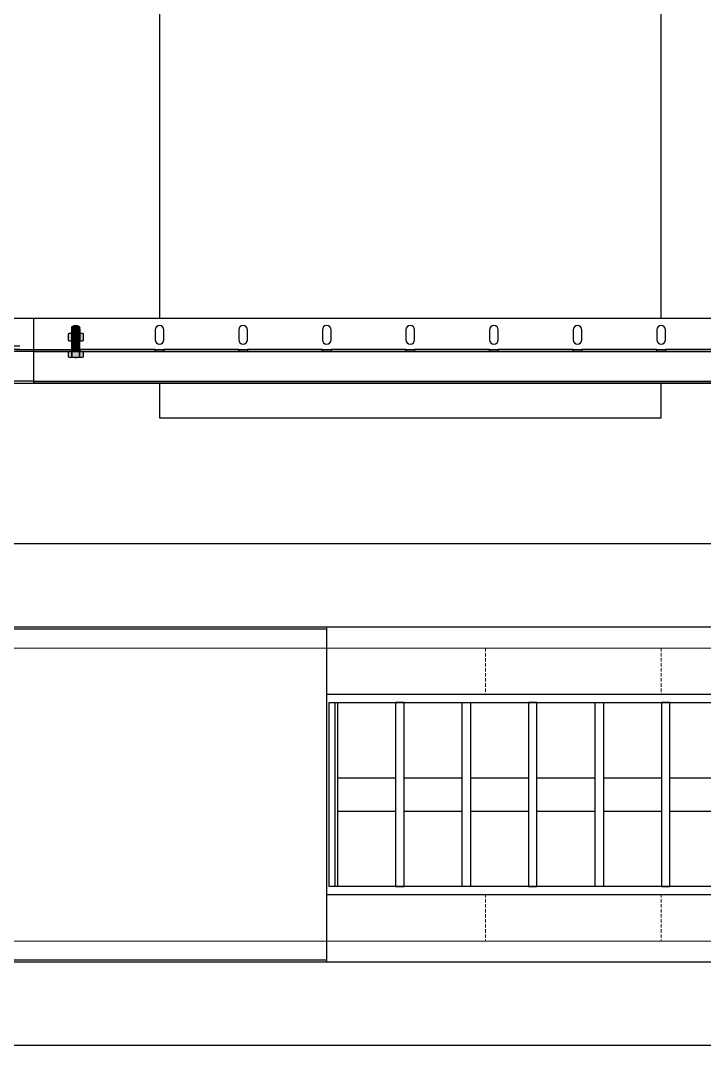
# Model space of a CAD drawing. Header units: millimetres. Extents: x -962357 to -591296, y -223672 to 59420.
# Drawn here: x -790613 to -790204, y -174594 to -173981 of the extents above; entities that cross this region are included whole.
import ezdxf

# ---------------------------------------------------------------- set-up
doc = ezdxf.new("R2010")
doc.units = ezdxf.units.MM
doc.linetypes.add('DPA_Hidden 50', pattern=[3, 2, -1])
doc.linetypes.add('TA_HL_003.00000', pattern=[19.5, 10.65, -8.85])
for name, color, linetype in [('000 - H A T C H', 8, 'Continuous'), ('000 - WIPEOUT', 250, 'Continuous'), ('001 - ASCESSORIES', 251, 'Continuous'), ('A04_TUBE SERIES', 2, 'Continuous'), ('A11_ALU.SOLID SHEET', 2, 'Continuous')]:
    doc.layers.add(name, color=color, linetype=linetype)
doc.layers.add('A-GLAZ-CURT', color=2, linetype='Continuous', lineweight=9)
pattern_1 = [(110, (-0.5, 0), (-0.93969, -0.34202), []), (110, (-0.2012, 0.6409), (-0.93969, -0.34202), [1.25, -0.25, 0, -0.25])]

# ---------------------------------------------------------------- blocks, each defined once
blk = doc.blocks.new('*U4634')
at = {"layer": 'A11_ALU.SOLID SHEET', "color": 0}
blk.add_lwpolyline([(1290, -98.8), (1290, 98.8), (0, 98.8), (0, -98.8)], close=True, dxfattribs=at)
blk = doc.blocks.new('*U4621')
at = {"color": 1}
blk.add_wipeout([(600, -60), (-600, -60), (-600, 60), (600, 60)], dxfattribs=at).dxf.layer = '000 - WIPEOUT'
at = {"layer": '001 - ASCESSORIES', "color": 0}
blk.add_lwpolyline([(600, -60), (-600, -60), (-600, 60), (600, 60)], close=True, dxfattribs=at)
at = {"layer": '001 - ASCESSORIES'}
for points in [[(-593.5, -55), (-598.5, -55), (-598.5, 55), (-593.5, 55)], [(595, -55), (-595, -55), (-595, 55), (595, 55)], [(-558.77, -55), (-553.77, -55), (-553.77, 55), (-558.77, 55)], [(-514.03, -55), (-519.03, -55), (-519.03, 55), (-514.03, 55)], [(-479.3, -55), (-474.3, -55), (-474.3, 55), (-479.3, 55)], [(-434.57, -55), (-439.57, -55), (-439.57, 55), (-434.57, 55)], [(-399.83, -55), (-394.83, -55), (-394.83, 55), (-399.83, 55)]]:
    blk.add_lwpolyline(points, close=True, dxfattribs=at)
for points in [[(-593.5, 10), (-558.77, 10)], [(-553.77, 10), (-519.03, 10)], [(-514.03, 10), (-479.3, 10)], [(-474.3, 10), (-439.57, 10)], [(-434.57, 10), (-399.83, 10)], [(-394.83, 10), (-360.1, 10)], [(-593.5, -10), (-558.77, -10)], [(-553.77, -10), (-519.03, -10)], [(-514.03, -10), (-479.3, -10)], [(-474.3, -10), (-439.57, -10)], [(-434.57, -10), (-399.83, -10)], [(-394.83, -10), (-360.1, -10)]]:
    blk.add_lwpolyline(points, dxfattribs=at)
blk = doc.blocks.new('*U4637')
blk.add_attdef('EXTR.OVL-LENGTH_', (-25, -59.09), '', height=5)
blk.add_wipeout([(-25, 0), (25, 0), (25, 7015), (-25, 7015)]).dxf.layer = '000 - WIPEOUT'
at = {"layer": 'A04_TUBE SERIES', "color": 0}
blk.add_lwpolyline([(-25, 0), (25, 0), (25, 7015), (-25, 7015)], close=True, dxfattribs=at)
blk = doc.blocks.new('*U4870')
at = {"color": 3}
blk.add_wipeout([(-875, -250), (875, -250), (875, -550), (-875, -550)], dxfattribs=at).dxf.layer = '000 - WIPEOUT'
at = {"layer": 'A11_ALU.SOLID SHEET', "color": 0, "linetype": 'ByBlock'}
blk.add_lwpolyline([(-875, -550), (875, -550), (875, -250), (-875, -250)], close=True, dxfattribs=at)
blk = doc.blocks.new('000 - ASSCESSORIES_FAMELINE_GALV._SPICE-FOR_HR-02A_TOP_VIEW')
at = {"layer": '001 - ASCESSORIES', "color": 0, "linetype": 'ByBlock'}
blk.add_lwpolyline([(-50, 0), (50, 0), (50, 18.8), (-50, 18.8)], close=True, dxfattribs=at)
at = {"layer": '001 - ASCESSORIES', "linetype": 'ByBlock'}
blk.add_lwpolyline([(-50, 2), (50, 2), (50, 0), (-50, 0)], close=True, dxfattribs=at)
at = {"layer": '001 - ASCESSORIES', "color": 1}
for points in [[(-32.6, 2), (-17.4, 2), (-17.4, 0), (-32.6, 0)], [(22.4, 2), (27.6, 2), (27.6, 0), (22.4, 0)]]:
    blk.add_lwpolyline(points, close=True, dxfattribs=at)
blk = doc.blocks.new('000 - ASSCESSORIES_FAMELINE_GALV.BRACKET_FITTING_Z-PROFILE_HR-02AA_TOP_VIEW')
blk.add_wipeout([(-1200, 39), (1200, 39), (1200, 0), (-1200, 0)]).dxf.layer = '000 - WIPEOUT'
at = {"layer": '001 - ASCESSORIES', "linetype": 'Continuous'}
for p, q in [((-1200, 39), (1200, 39)), ((-1200, 0), (1200, 0))]:
    blk.add_line(p, q, dxfattribs=at)
at = {"layer": '001 - ASCESSORIES', "color": 1, "linetype": 'ByBlock'}
for p, q in [((-1127.6, 20.2), (-1127.6, 19)), ((-1077.6, 20.2), (-1077.6, 19)), ((-1027.6, 20.2), (-1027.6, 19)), ((-977.6, 20.2), (-977.6, 19)), ((-927.6, 20.2), (-927.6, 19)), ((-877.6, 20.2), (-877.6, 19)), ((-827.6, 20.2), (-827.6, 19))]:
    blk.add_line(p, q, dxfattribs=at)
at = {"layer": '001 - ASCESSORIES', "color": 0, "linetype": 'ByBlock'}
blk.add_lwpolyline([(-1200, 39), (1200, 39), (1200, 19), (-1200, 19)], close=True, dxfattribs=at)
at = {"layer": '001 - ASCESSORIES'}
for points in [[(-1172.4, 26), (-1172.4, 32, 1), (-1177.6, 32), (-1177.6, 26, 1)], [(-1122.4, 26), (-1122.4, 32, 1), (-1127.6, 32), (-1127.6, 26, 1)], [(-1072.4, 26), (-1072.4, 32, 1), (-1077.6, 32), (-1077.6, 26, 1)], [(-1022.4, 26), (-1022.4, 32, 1), (-1027.6, 32), (-1027.6, 26, 1)], [(-972.4, 26), (-972.4, 32, 1), (-977.6, 32), (-977.6, 26, 1)], [(-922.4, 26), (-922.4, 32, 1), (-927.6, 32), (-927.6, 26, 1)], [(-872.4, 26), (-872.4, 32, 1), (-877.6, 32), (-877.6, 26, 1)], [(-822.4, 26), (-822.4, 32, 1), (-827.6, 32), (-827.6, 26, 1)]]:
    blk.add_lwpolyline(points, format="xyb", close=True, dxfattribs=at)
at = {"layer": '001 - ASCESSORIES', "color": 1, "linetype": 'ByBlock'}
for points in [[(-1200, 20.2), (-1177.6, 20.2), (-1177.6, 19), (-1200, 19)], [(-1177.6, 20.2), (-1172.4, 20.2), (-1172.4, 19), (-1177.6, 19)], [(-1127.6, 20.2), (-1172.4, 20.2), (-1172.4, 19), (-1127.6, 19)], [(-1127.6, 20.2), (-1122.4, 20.2), (-1122.4, 19), (-1127.6, 19)], [(-1077.6, 20.2), (-1122.4, 20.2), (-1122.4, 19), (-1077.6, 19)], [(-1077.6, 20.2), (-1072.4, 20.2), (-1072.4, 19), (-1077.6, 19)], [(-1027.6, 20.2), (-1072.4, 20.2), (-1072.4, 19), (-1027.6, 19)], [(-1027.6, 20.2), (-1022.4, 20.2), (-1022.4, 19), (-1027.6, 19)], [(-977.6, 20.2), (-1022.4, 20.2), (-1022.4, 19), (-977.6, 19)], [(-977.6, 20.2), (-972.4, 20.2), (-972.4, 19), (-977.6, 19)], [(-927.6, 20.2), (-972.4, 20.2), (-972.4, 19), (-927.6, 19)], [(-927.6, 20.2), (-922.4, 20.2), (-922.4, 19), (-927.6, 19)], [(-877.6, 20.2), (-922.4, 20.2), (-922.4, 19), (-877.6, 19)], [(-877.6, 20.2), (-872.4, 20.2), (-872.4, 19), (-877.6, 19)], [(-827.6, 20.2), (-872.4, 20.2), (-872.4, 19), (-827.6, 19)], [(-827.6, 20.2), (-822.4, 20.2), (-822.4, 19), (-827.6, 19)], [(-777.6, 20.2), (-822.4, 20.2), (-822.4, 19), (-777.6, 19)]]:
    blk.add_lwpolyline(points, close=True, dxfattribs=at)
at = {"layer": '001 - ASCESSORIES'}
blk.add_lwpolyline([(-1200, 19), (1200, 19), (1200, 0), (-1200, 0)], close=True, dxfattribs=at)
at = {"layer": '001 - ASCESSORIES', "color": 2}
blk.add_lwpolyline([(-1200, 1.2), (1200, 1.2), (1200, 0), (-1200, 0)], close=True, dxfattribs=at)
blk = doc.blocks.new('*U4662')
at = {"color": 1}
for p, q in [((-3.46, 4.5), (3.46, 4.5)), ((-3.46, 0), (3.46, 0))]:
    blk.add_line(p, q, dxfattribs=at)
at = {"color": 0}
for points in [[(-2.31, 4.21, 0.249893), (-4.62, 4.21), (-4.62, 0.29, 0.249893), (-2.31, 0.29)], [(2.31, 4.21, 0.062422), (0, 4.5, 0.062422), (-2.31, 4.21), (-2.31, 0.29, 0.061692), (0, 0, 0.061692), (2.31, 0.29)], [(4.62, 4.21, 0.249893), (2.31, 4.21), (2.31, 0.29, 0.249893), (4.62, 0.29)]]:
    blk.add_lwpolyline(points, format="xyb", close=True, dxfattribs=at)
blk = doc.blocks.new('*U4707')
at = {"layer": '000 - H A T C H'}
h = blk.add_hatch(color=250, dxfattribs=at)
h.dxf.hatch_style = 1
edge = h.paths.add_edge_path()
edge.add_line((0.29, 4.62), (4.21, 4.62))
edge.add_arc((2.05, 3.46), 2.45, 0, 28.06093, ccw=False)
edge.add_line((4.5, 3.46), (4.5, 0.01))
edge.add_arc((-4.86, 0), 9.36, -0.02392, 0.02392, ccw=False)
edge.add_line((4.5, 0), (4.5, 0))
edge.add_arc((-4.86, 0), 9.36, -0.02392, 0.02392, ccw=False)
edge.add_line((4.5, -0.01), (4.5, -3.46))
edge.add_arc((2.05, -3.46), 2.45, -28.06093, 0, ccw=False)
edge.add_line((4.21, -4.62), (0.29, -4.62))
edge.add_arc((2.45, -3.46), 2.45, 180, 208.06093, ccw=False)
edge.add_line((0, -3.46), (0, 3.46))
edge.add_arc((2.45, 3.46), 2.45, 151.93907, 180, ccw=False)
at = {"layer": '001 - ASCESSORIES', "color": 0, "rotation": 270}
blk.add_blockref('*U4662', (0, 0), dxfattribs=at)
blk = doc.blocks.new('*U4682')
at = {"color": 1}
for p, q in [((-3.46, 3.5), (3.46, 3.5)), ((-3.46, 0), (3.46, 0))]:
    blk.add_line(p, q, dxfattribs=at)
at = {"color": 0}
for points in [[(-2.31, 3.21, 0.249855), (-4.62, 3.21), (-4.62, 0.29, 0.249855), (-2.31, 0.29)], [(2.31, 3.21, 0.062432), (0, 3.5, 0.062432), (-2.31, 3.21), (-2.31, 0.29, 0.061701), (0, 0, 0.061701), (2.31, 0.29)], [(4.62, 3.21, 0.249855), (2.31, 3.21), (2.31, 0.29, 0.249855), (4.62, 0.29)]]:
    blk.add_lwpolyline(points, format="xyb", close=True, dxfattribs=at)
blk = doc.blocks.new('*U4688')
at = {"layer": '000 - H A T C H'}
h = blk.add_hatch(dxfattribs=at)
h.set_pattern_fill('ANSI35', color=8, scale=4, angle=65)
h.set_pattern_definition(pattern_1)
h.paths.add_polyline_path([(0, -2.5), (14.5, -2.5), (14.5, 2.5), (0, 2.5)])
at = {"color": 8}
blk.add_line((14.5, -2.5), (14.5, 2.5), dxfattribs=at)
at = {"color": 1}
blk.add_lwpolyline([(14.5, 2.5), (0, 2.5), (0, -2.5), (14.5, -2.5), (15, -2), (15, 2)], close=True, dxfattribs=at)
blk = doc.blocks.new('*U4699')
at = {"layer": '000 - H A T C H'}
h = blk.add_hatch(color=250, dxfattribs=at)
h.dxf.hatch_style = 1
edge = h.paths.add_edge_path()
edge.add_line((-0.29, -4.62), (-3.21, -4.62))
edge.add_arc((-1.05, -3.46), 2.45, 180, 208.05689, ccw=False)
edge.add_line((-3.5, -3.46), (-3.5, -0.01))
edge.add_arc((5.86, 0), 9.36, 179.97608, 180.02392, ccw=False)
edge.add_line((-3.5, 0), (-3.5, 0))
edge.add_arc((5.86, 0), 9.36, 179.97608, 180.02392, ccw=False)
edge.add_line((-3.5, 0.01), (-3.5, 3.46))
edge.add_arc((-1.05, 3.46), 2.45, 151.94311, 180, ccw=False)
edge.add_line((-3.21, 4.62), (-0.29, 4.62))
edge.add_arc((-2.45, 3.46), 2.45, 360, 388.05689, ccw=False)
edge.add_line((0, 3.46), (0, -3.46))
edge.add_arc((-2.45, -3.46), 2.45, 331.94311, 360, ccw=False)
blk.add_blockref('*U4688', (0, 0))
at = {"layer": '001 - ASCESSORIES', "rotation": 90}
blk.add_blockref('*U4682', (0, 0), dxfattribs=at)
blk = doc.blocks.new('*U4896')
at = {"linetype": 'ByBlock'}
blk.add_wipeout([(3500, 0), (2400, 0), (2400, 39), (3500, 39)], dxfattribs=at).dxf.layer = '001 - ASCESSORIES'
at = {"color": 1, "linetype": 'ByBlock'}
blk.add_lwpolyline([(2400, 20), (3500, 20), (3500, 39), (2400, 39)], close=True, dxfattribs=at)
at = {"layer": '001 - ASCESSORIES'}
blk.add_lwpolyline([(2400, 37.8), (3500, 37.8), (3500, 39), (2400, 39)], close=True, dxfattribs=at)
at = {"layer": '001 - ASCESSORIES', "color": 1, "linetype": 'ByBlock'}
blk.add_lwpolyline([(3500, 0), (2400, 0), (2400, 20), (3500, 20)], close=True, dxfattribs=at)
at = {"layer": '001 - ASCESSORIES', "linetype": 'TA_HL_003.00000', "xscale": -1, "rotation": 180}
blk.add_blockref('000 - ASSCESSORIES_FAMELINE_GALV._SPICE-FOR_HR-02A_TOP_VIEW', (2400, 18.8), dxfattribs=at)
at = {"layer": '001 - ASCESSORIES', "linetype": 'ByBlock', "rotation": 180}
blk.add_blockref('000 - ASSCESSORIES_FAMELINE_GALV.BRACKET_FITTING_Z-PROFILE_HR-02AA_TOP_VIEW', (1200, 39), dxfattribs=at)
at = {"layer": '001 - ASCESSORIES', "rotation": 270}
for name, p in [('*U4699', (2375, 20)), ('*U4707', (2375, 13.6))]:
    blk.add_blockref(name, p, dxfattribs=at)
blk = doc.blocks.new('*U4956')
at = {"layer": 'A11_ALU.SOLID SHEET', "color": 0, "linetype": 'ByBlock', "rotation": 90}
blk.add_blockref('*U4870', (-46100, 2430.5), dxfattribs=at)
at = {"layer": 'A11_ALU.SOLID SHEET', "color": 1}
blk.add_blockref('*U4634', (-47040, 1330.5), dxfattribs=at)
blk.add_blockref('*U4621', (-45150, 1330.5))
at = {"layer": '001 - ASCESSORIES', "linetype": 'ByBlock', "rotation": 180}
blk.add_blockref('*U4896', (-43525, 1615.2), dxfattribs=at)
at = {"layer": 'A04_TUBE SERIES', "color": 0, "linetype": 'ByBlock', "xscale": -1, "rotation": 90}
for p in [(-40025, 1455.5), (-40025, 1205.5)]:
    blk.add_blockref('*U4637', p, dxfattribs=at)
blk = doc.blocks.new('DPA_CP_Metal Ceiling Luminaire2 - Linear Luminaire-12437131-4160-01 UPPER PLATFORM LEVEL - REFLECTED CEILING PLAN')
at = {"layer": 'A-GLAZ-CURT'}
for p, q in [((-842129.95, 6974.03), (-842129.95, 7249.03)), ((-842129.95, 7249.03), (-840929.95, 7249.03)), ((-842129.95, 7249.03), (-842129.95, 6974.03)), ((-840929.95, 7249.03), (-842129.95, 7249.03)), ((-842129.95, 7249.03), (-840929.95, 7249.03)), ((-842129.95, 7211.53), (-842129.95, 6974.03)), ((-842129.95, 7199.03), (-840929.95, 7199.03)), ((-842129.95, 7024.03), (-840929.95, 7024.03)), ((-840929.95, 6974.03), (-842129.95, 6974.03)), ((-840929.95, 6974.03), (-842129.95, 6974.03)), ((-842129.95, 6974.03), (-840929.95, 6974.03))]:
    blk.add_line(p, q, dxfattribs=at)
at = {"layer": 'A-GLAZ-CURT', "linetype": 'DPA_Hidden 50'}
for p, q in [((-842034.95, 7199.03), (-842034.95, 7024.03)), ((-841929.95, 7199.03), (-841929.95, 7024.03))]:
    blk.add_line(p, q, dxfattribs=at)
blk = doc.blocks.new('DPA_CP_Metal Ceiling Panel1 - Horizontal with Gap-16055586-4160-01 UPPER PLATFORM LEVEL - REFLECTED CEILING PLAN')
at = {"layer": 'A-GLAZ-CURT'}
for p, q in [((-778732.37, 5049.02), (-777442.37, 5049.02)), ((-778732.37, 5049.02), (-777442.37, 5049.02)), ((-777442.37, 4774.02), (-777442.37, 5049.02)), ((-777442.37, 5049.02), (-777442.37, 4774.02)), ((-777442.37, 5049.02), (-777442.37, 4774.02)), ((-778732.37, 4999.02), (-777442.37, 4999.02)), ((-778732.37, 4824.02), (-777442.37, 4824.02)), ((-778732.37, 4774.02), (-777442.37, 4774.02)), ((-777442.37, 4774.02), (-778732.37, 4774.02)), ((-777442.37, 4774.02), (-778732.37, 4774.02))]:
    blk.add_line(p, q, dxfattribs=at)
blk = doc.blocks.new('*U441')
at = {"layer": 'A11_ALU.SOLID SHEET', "color": 0}
blk.add_lwpolyline([(1290, -98.8), (1290, 98.8), (0, 98.8), (0, -98.8)], close=True, dxfattribs=at)
blk = doc.blocks.new('*U453')
at = {"color": 1}
blk.add_wipeout([(600, -60), (-600, -60), (-600, 60), (600, 60)], dxfattribs=at).dxf.layer = '000 - WIPEOUT'
at = {"layer": '001 - ASCESSORIES', "color": 0}
blk.add_lwpolyline([(600, -60), (-600, -60), (-600, 60), (600, 60)], close=True, dxfattribs=at)
at = {"layer": '001 - ASCESSORIES'}
for points in [[(-593.5, -55), (-598.5, -55), (-598.5, 55), (-593.5, 55)], [(595, -55), (-595, -55), (-595, 55), (595, 55)], [(-558.77, -55), (-553.77, -55), (-553.77, 55), (-558.77, 55)], [(-514.03, -55), (-519.03, -55), (-519.03, 55), (-514.03, 55)], [(-479.3, -55), (-474.3, -55), (-474.3, 55), (-479.3, 55)], [(-434.57, -55), (-439.57, -55), (-439.57, 55), (-434.57, 55)], [(-399.83, -55), (-394.83, -55), (-394.83, 55), (-399.83, 55)]]:
    blk.add_lwpolyline(points, close=True, dxfattribs=at)
for points in [[(-593.5, 10), (-558.77, 10)], [(-553.77, 10), (-519.03, 10)], [(-514.03, 10), (-479.3, 10)], [(-474.3, 10), (-439.57, 10)], [(-434.57, 10), (-399.83, 10)], [(-394.83, 10), (-360.1, 10)], [(-593.5, -10), (-558.77, -10)], [(-553.77, -10), (-519.03, -10)], [(-514.03, -10), (-479.3, -10)], [(-474.3, -10), (-439.57, -10)], [(-434.57, -10), (-399.83, -10)], [(-394.83, -10), (-360.1, -10)]]:
    blk.add_lwpolyline(points, dxfattribs=at)
blk = doc.blocks.new('*U719')
blk.add_attdef('EXTR.OVL-LENGTH_', (-25, -59.09), '', height=5)
blk.add_wipeout([(-25, 0), (25, 0), (25, 7015), (-25, 7015)]).dxf.layer = '000 - WIPEOUT'
at = {"layer": 'A04_TUBE SERIES', "color": 0}
blk.add_lwpolyline([(-25, 0), (25, 0), (25, 7015), (-25, 7015)], close=True, dxfattribs=at)
blk = doc.blocks.new('*U703')
at = {"color": 3}
blk.add_wipeout([(-875, -250), (875, -250), (875, -550), (-875, -550)], dxfattribs=at).dxf.layer = '000 - WIPEOUT'
at = {"layer": 'A11_ALU.SOLID SHEET', "color": 0, "linetype": 'ByBlock'}
blk.add_lwpolyline([(-875, -550), (875, -550), (875, -250), (-875, -250)], close=True, dxfattribs=at)
blk = doc.blocks.new('*U349')
at = {"color": 1}
for p, q in [((-3.46, 4.5), (3.46, 4.5)), ((-3.46, 0), (3.46, 0))]:
    blk.add_line(p, q, dxfattribs=at)
at = {"color": 0}
for points in [[(-2.31, 4.21, 0.249893), (-4.62, 4.21), (-4.62, 0.29, 0.249893), (-2.31, 0.29)], [(2.31, 4.21, 0.062422), (0, 4.5, 0.062422), (-2.31, 4.21), (-2.31, 0.29, 0.061692), (0, 0, 0.061692), (2.31, 0.29)], [(4.62, 4.21, 0.249893), (2.31, 4.21), (2.31, 0.29, 0.249893), (4.62, 0.29)]]:
    blk.add_lwpolyline(points, format="xyb", close=True, dxfattribs=at)
blk = doc.blocks.new('*U667')
at = {"layer": '000 - H A T C H'}
h = blk.add_hatch(color=250, dxfattribs=at)
h.dxf.hatch_style = 1
edge = h.paths.add_edge_path()
edge.add_line((0.29, 4.62), (4.21, 4.62))
edge.add_arc((2.05, 3.46), 2.45, 0, 28.06093, ccw=False)
edge.add_line((4.5, 3.46), (4.5, 0.01))
edge.add_arc((-4.86, 0), 9.36, -0.02392, 0.02392, ccw=False)
edge.add_line((4.5, 0), (4.5, 0))
edge.add_arc((-4.86, 0), 9.36, -0.02392, 0.02392, ccw=False)
edge.add_line((4.5, -0.01), (4.5, -3.46))
edge.add_arc((2.05, -3.46), 2.45, -28.06093, 0, ccw=False)
edge.add_line((4.21, -4.62), (0.29, -4.62))
edge.add_arc((2.45, -3.46), 2.45, 180, 208.06093, ccw=False)
edge.add_line((0, -3.46), (0, 3.46))
edge.add_arc((2.45, 3.46), 2.45, 151.93907, 180, ccw=False)
at = {"layer": '001 - ASCESSORIES', "color": 0, "rotation": 270}
blk.add_blockref('*U349', (0, 0), dxfattribs=at)
blk = doc.blocks.new('*U351')
at = {"color": 1}
for p, q in [((-3.46, 3.5), (3.46, 3.5)), ((-3.46, 0), (3.46, 0))]:
    blk.add_line(p, q, dxfattribs=at)
at = {"color": 0}
for points in [[(-2.31, 3.21, 0.249855), (-4.62, 3.21), (-4.62, 0.29, 0.249855), (-2.31, 0.29)], [(2.31, 3.21, 0.062432), (0, 3.5, 0.062432), (-2.31, 3.21), (-2.31, 0.29, 0.061701), (0, 0, 0.061701), (2.31, 0.29)], [(4.62, 3.21, 0.249855), (2.31, 3.21), (2.31, 0.29, 0.249855), (4.62, 0.29)]]:
    blk.add_lwpolyline(points, format="xyb", close=True, dxfattribs=at)
blk = doc.blocks.new('*U357')
at = {"layer": '000 - H A T C H'}
h = blk.add_hatch(dxfattribs=at)
h.set_pattern_fill('ANSI35', color=8, scale=4, angle=65)
h.set_pattern_definition(pattern_1)
h.paths.add_polyline_path([(0, -2.5), (14.5, -2.5), (14.5, 2.5), (0, 2.5)])
at = {"color": 8}
blk.add_line((14.5, -2.5), (14.5, 2.5), dxfattribs=at)
at = {"color": 1}
blk.add_lwpolyline([(14.5, 2.5), (0, 2.5), (0, -2.5), (14.5, -2.5), (15, -2), (15, 2)], close=True, dxfattribs=at)
blk = doc.blocks.new('*U666')
at = {"layer": '000 - H A T C H'}
h = blk.add_hatch(color=250, dxfattribs=at)
h.dxf.hatch_style = 1
edge = h.paths.add_edge_path()
edge.add_line((-0.29, -4.62), (-3.21, -4.62))
edge.add_arc((-1.05, -3.46), 2.45, 180, 208.05689, ccw=False)
edge.add_line((-3.5, -3.46), (-3.5, -0.01))
edge.add_arc((5.86, 0), 9.36, 179.97608, 180.02392, ccw=False)
edge.add_line((-3.5, 0), (-3.5, 0))
edge.add_arc((5.86, 0), 9.36, 179.97608, 180.02392, ccw=False)
edge.add_line((-3.5, 0.01), (-3.5, 3.46))
edge.add_arc((-1.05, 3.46), 2.45, 151.94311, 180, ccw=False)
edge.add_line((-3.21, 4.62), (-0.29, 4.62))
edge.add_arc((-2.45, 3.46), 2.45, 360, 388.05689, ccw=False)
edge.add_line((0, 3.46), (0, -3.46))
edge.add_arc((-2.45, -3.46), 2.45, 331.94311, 360, ccw=False)
blk.add_blockref('*U357', (0, 0))
at = {"layer": '001 - ASCESSORIES', "rotation": 90}
blk.add_blockref('*U351', (0, 0), dxfattribs=at)
blk = doc.blocks.new('*U500')
at = {"linetype": 'ByBlock'}
blk.add_wipeout([(3500, 0), (2400, 0), (2400, 39), (3500, 39)], dxfattribs=at).dxf.layer = '001 - ASCESSORIES'
at = {"color": 1, "linetype": 'ByBlock'}
blk.add_lwpolyline([(2400, 20), (3500, 20), (3500, 39), (2400, 39)], close=True, dxfattribs=at)
at = {"layer": '001 - ASCESSORIES'}
blk.add_lwpolyline([(2400, 37.8), (3500, 37.8), (3500, 39), (2400, 39)], close=True, dxfattribs=at)
at = {"layer": '001 - ASCESSORIES', "color": 1, "linetype": 'ByBlock'}
blk.add_lwpolyline([(3500, 0), (2400, 0), (2400, 20), (3500, 20)], close=True, dxfattribs=at)
at = {"layer": '001 - ASCESSORIES', "linetype": 'TA_HL_003.00000', "xscale": -1, "rotation": 180}
blk.add_blockref('000 - ASSCESSORIES_FAMELINE_GALV._SPICE-FOR_HR-02A_TOP_VIEW', (2400, 18.8), dxfattribs=at)
at = {"layer": '001 - ASCESSORIES', "linetype": 'ByBlock', "rotation": 180}
blk.add_blockref('000 - ASSCESSORIES_FAMELINE_GALV.BRACKET_FITTING_Z-PROFILE_HR-02AA_TOP_VIEW', (1200, 39), dxfattribs=at)
at = {"layer": '001 - ASCESSORIES', "rotation": 270}
for name, p in [('*U666', (2375, 20)), ('*U667', (2375, 13.6))]:
    blk.add_blockref(name, p, dxfattribs=at)

msp = doc.modelspace()

# ---------------------------------------------------------------- block references
at = {"layer": 'A-GLAZ-CURT'}
for name, p in [('DPA_CP_Metal Ceiling Panel1 - Horizontal with Gap-16055586-4160-01 UPPER PLATFORM LEVEL - REFLECTED CEILING PLAN', (-12987.5, -179355.5)), ('DPA_CP_Metal Ceiling Luminaire2 - Linear Luminaire-12437131-4160-01 UPPER PLATFORM LEVEL - REFLECTED CEILING PLAN', (51700, -181555.5))]:
    msp.add_blockref(name, p, dxfattribs=at)

# ---------------------------------------------------------------- next in the draw order: block references
msp.add_blockref('*U4956', (-744680, -175774.39))

# ---------------------------------------------------------------- next in the draw order: block references
at = {"layer": 'A11_ALU.SOLID SHEET', "color": 0, "linetype": 'ByBlock', "rotation": 90}
msp.add_blockref('*U703', (-790780, -173343.89), dxfattribs=at)
at = {"layer": 'A11_ALU.SOLID SHEET', "color": 1}
msp.add_blockref('*U441', (-791720, -174443.89), dxfattribs=at)

# ---------------------------------------------------------------- next in the draw order: block references
msp.add_blockref('*U453', (-789830, -174443.89))
at = {"layer": '001 - ASCESSORIES', "linetype": 'ByBlock', "rotation": 180}
msp.add_blockref('*U500', (-788205, -174159.19), dxfattribs=at)
at = {"layer": 'A04_TUBE SERIES', "color": 0, "linetype": 'ByBlock', "xscale": -1, "rotation": 90}
for p in [(-784705, -174318.89), (-784705, -174568.89)]:
    msp.add_blockref('*U719', p, dxfattribs=at)

doc.saveas('drawing.dxf')
